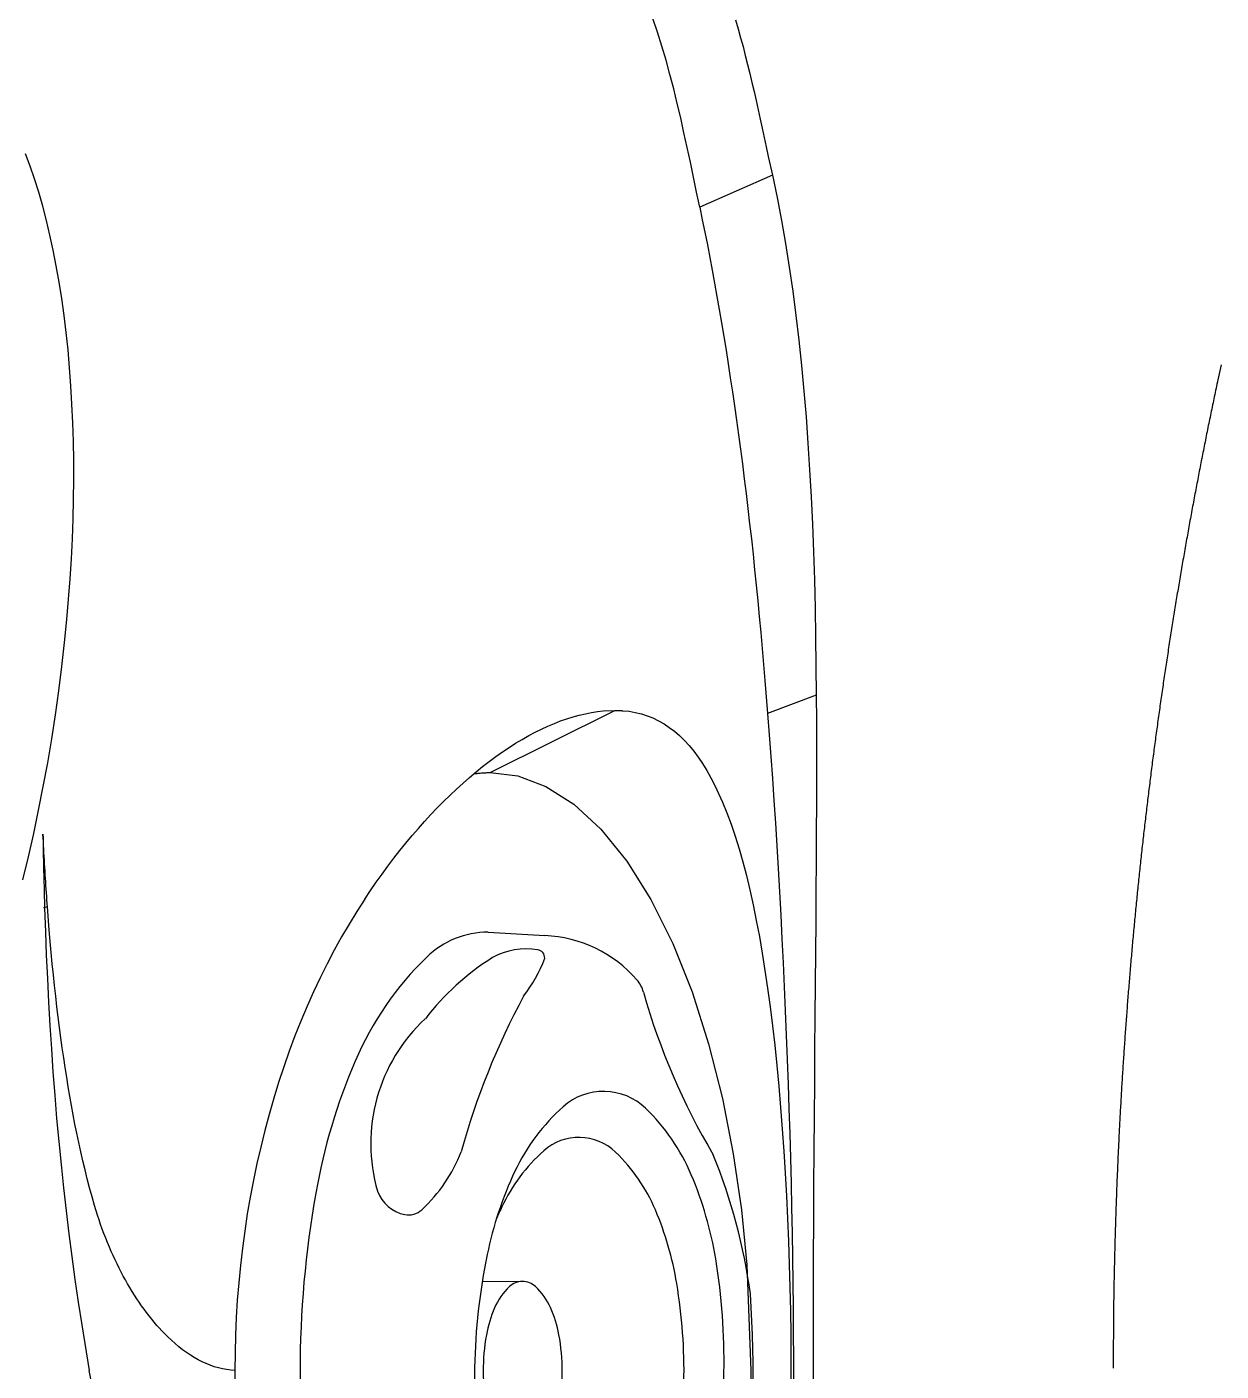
# Model space of a CAD drawing. Extents: x 528 to 612, y 649 to 778.
# Drawn here: x 538.05 to 544.29, y 695.28 to 702.31 of the extents above; entities that cross this region are included whole.
import ezdxf

# ---------------------------------------------------------------- set-up
doc = ezdxf.new("R2010")
doc.units = 0
doc.header["$MEASUREMENT"] = 0
doc.layers.add('1', color=4, linetype='Continuous')

# ---------------------------------------------------------------- blocks, each defined once
blk = doc.blocks.new('STANDARD')
at = {"layer": '1', "color": 2}
for p, q in [((0.9838, 2.3), (1.2802, 2.2819)), ((1.1624, 0.474), (0.9524, 0.4719)), ((1.1661, -0.4662), (0.9409, -0.4712)), ((0.9838, -2.3), (1.0564, -2.2984))]:
    blk.add_line(p, q, dxfattribs=at)
blk.add_lwpolyline([(0.9838, 2.3, 0.194738), (0.6622, 2.1698, 0.099647), (0.2882, 1.6263, 0.057272), (0.0823, 0.9358, 0.043868), (0, 0, 0.043868), (0.0823, -0.9358, 0.057272), (0.2882, -1.6263, 0.099647), (0.6622, -2.1698, 0.194738), (0.9838, -2.3, 0.194738)], format="xyb", dxfattribs=at)
for points in [[(1.5358, -1.4446, 0.188918), (1.7526, -1.3645, 0.101146), (2.0048, -1.0271, 0.059435), (2.1497, -0.5916, 0.045845), (2.2156, -0.0012, 0.045845), (2.1728, 0.5914, 0.059435), (2.0448, 1.0322, 0.101146), (1.806, 1.3791, 0.188918), (1.5924, 1.4676, 0.188918), (1.3756, 1.3875, 0.101146), (1.1234, 1.0501, 0.059435), (0.9784, 0.6147, 0.045845), (0.9126, 0.0242, 0.045845), (0.9554, -0.5684, 0.059435), (1.0834, -1.0092, 0.101146), (1.3222, -1.3561, 0.188918)], [(1.1661, -0.4662, 0.191184), (1.234, -0.439, 0.100578), (1.3118, -0.328, 0.058587), (1.3545, -0.1865, 0.045064), (1.371, 0.0047, 0.045064), (1.353, 0.1957, 0.058587), (1.3091, 0.3369, 0.100578), (1.2305, 0.4473, 0.191184), (1.1624, 0.474, 0.191184), (1.0945, 0.4467, 0.100578), (1.0168, 0.3357, 0.058587), (0.9741, 0.1942, 0.045064), (0.9576, 0.0031, 0.045064), (0.9756, -0.188, 0.058587), (1.0195, -0.3291, 0.100578), (1.098, -0.4395, 0.191184)]]:
    blk.add_lwpolyline(points, format="xyb", close=True, dxfattribs=at)
at = {"layer": '1', "color": 3}
for points in [[(1.414, -1.311, 0.188918), (1.603, -1.2411, 0.101146), (1.8228, -0.9471, 0.059435), (1.9491, -0.5676, 0.045845), (2.0065, -0.0529, 0.045845), (1.9692, 0.4635, 0.059435), (1.8577, 0.8477, 0.101146), (1.6495, 1.1501, 0.188918), (1.4634, 1.2272, 0.188918), (1.2744, 1.1574, 0.101146), (1.0546, 0.8633, 0.010554), (1.0256, 0.7982, 0.045845)], [(1.1723, -1.1755, 0.021992), (1.2279, -1.2338, 0.188918), (1.414, -1.311, 0.188918)]]:
    blk.add_lwpolyline(points, format="xyb", dxfattribs=at)
at = {"layer": '1', "color": 2}
for centre, radius, start, end in [((1.2541, 1.6133), 0.6691, 40.77565, 87.75995), ((1.6337, 1.9407), 0.1679, 15.68498, 40.77565), ((5.1745, 2.9349), 3.5099, 195.68498, 210.81775), ((-0.6516, -0.0012), 3.0334, 7.77612, 22.03331), ((-3.2837, 0.004), 5.6521, 352.47286, 4.11212), ((2.1532, -0.7145), 0.1679, 329.90404, 352.47286), ((5.3779, -2.5834), 3.5592, 149.90404, 163.18483), ((0.7289, -1.1667), 1.3009, 306.49977, 342.69061), ((1.0257, -0.9378), 1.361, 271.29259, 290.51727)]:
    blk.add_arc(centre, radius, start, end, dxfattribs=at)
at = {"layer": '1', "color": 3}
for centre, radius, start, end in [((1.1834, 1.8467), 0.3663, 80.8518, 118.96247), ((1.2353, 2.1649), 0.0439, 357.83411, 81.7245), ((1.7243, 1.0252), 1.349, 122.16897, 142.43552), ((0.568, 2.4306), 0.7597, 322.26635, 339.39398), ((4.5622, 0.1322), 3.857, 151.61636, 164.66232), ((1.2583, 1.1951), 0.8888, 132.7569, 196.30256), ((0.0948, 1.4386), 0.8007, 312.57537, 339.05229), ((0.5826, 1.0083), 0.1881, 199.47515, 259.1487), ((0.5666, 0.925), 0.1033, 259.1487, 312.57537), ((1.2874, -0.6249), 0.9307, 162.29877, 182.61808), ((0.4531, -0.3553), 0.0541, 73.58712, 165.66265), ((0.1602, -0.5755), 0.411, 13.29258, 41.4318), ((2.7308, -0.0601), 2.211, 190.97373, 211.20979), ((5.4173, -0.4995), 5.0624, 181.90158, 192.94063), ((-0.3427, -2.0335), 1.4433, 4.40009, 34.99068), ((1.0851, -1.4508), 0.6287, 196.86234, 251.90472), ((0.9429, -1.9029), 0.1548, 249.9578, 352.6608)]:
    blk.add_arc(centre, radius, start, end, dxfattribs=at)
blk = doc.blocks.new('2010JETSETTER')
at = {"layer": '1', "color": 3, "linetype": 'Continuous'}
for p, q in [((13.7315, 31.1773), (13.3517, 31.0096)), ((13.9606, 28.4598), (13.7061, 28.3639)), ((12.2558, 28.0542), (12.9076, 28.3792)), ((9.9422, 27.3521), (9.9209, 27.3473))]:
    blk.add_line(p, q, dxfattribs=at)
for points in [[(13.5383, 31.9905), (13.5522, 31.9427), (13.5653, 31.8957), (13.5777, 31.8495), (13.5897, 31.8033), (13.6015, 31.7567), (13.613, 31.7098), (13.6242, 31.6627), (13.6353, 31.6152), (13.6462, 31.5675), (13.6569, 31.5196), (13.6676, 31.4713), (13.6782, 31.4229), (13.6888, 31.3742), (13.6993, 31.3253), (13.71, 31.2761), (13.7314, 31.1773)], [(13.3517, 31.0096), (13.3352, 31.0883), (13.3189, 31.1668), (13.3025, 31.2449), (13.286, 31.3225), (13.2692, 31.3998), (13.2519, 31.4766), (13.234, 31.5528), (13.2154, 31.6285), (13.1959, 31.7036), (13.1754, 31.7781), (13.1536, 31.8518), (13.1306, 31.9248), (13.106, 31.997)], [(9.8136, 27.4934), (9.8427, 27.6137), (9.8702, 27.7352), (9.8962, 27.8577), (9.9206, 27.9812), (9.9433, 28.1055), (9.9645, 28.2305), (9.9839, 28.3561), (10.0016, 28.4821), (10.0176, 28.6084), (10.0319, 28.735), (10.0437, 28.8546), (10.0528, 28.9612), (10.0606, 29.0671), (10.0671, 29.1724), (10.0722, 29.2769), (10.076, 29.3805), (10.0784, 29.4832), (10.0795, 29.585), (10.0792, 29.6857), (10.0776, 29.7852), (10.0747, 29.8836), (10.0704, 29.9807), (10.0648, 30.0765), (10.0579, 30.1709), (10.0496, 30.2637), (10.04, 30.3551), (10.0291, 30.4448), (10.0168, 30.5328), (10.0033, 30.619), (9.9884, 30.703), (9.9724, 30.7847), (9.9551, 30.8642), (9.9367, 30.9412), (9.9172, 31.0158), (9.8965, 31.088), (9.8748, 31.1577), (9.852, 31.2248), (9.8281, 31.2893)], [(13.7314, 31.1773), (13.7558, 31.0604), (13.7786, 30.9413), (13.7998, 30.8201), (13.8194, 30.6967), (13.8375, 30.5712), (13.8542, 30.4437), (13.8694, 30.3142), (13.8832, 30.1826), (13.8958, 30.0491), (13.9071, 29.9137), (13.9171, 29.7763), (13.926, 29.6371), (13.9337, 29.496), (13.9404, 29.3532), (13.9461, 29.2085), (13.9507, 29.0621), (13.9545, 28.914), (13.9573, 28.7643), (13.9606, 28.4598)], [(13.3517, 31.0096), (13.3651, 30.945), (13.3784, 30.8798), (13.3914, 30.814), (13.4042, 30.7475), (13.4169, 30.6804), (13.4293, 30.6126), (13.4416, 30.5441), (13.4537, 30.4749), (13.4656, 30.405), (13.4774, 30.3344), (13.4889, 30.2631), (13.5003, 30.1911), (13.5114, 30.1184), (13.5224, 30.045), (13.5332, 29.9709), (13.5438, 29.8962), (13.5542, 29.8208), (13.5644, 29.7448), (13.5744, 29.6682), (13.5842, 29.5909), (13.5938, 29.5131), (13.6031, 29.4346), (13.6123, 29.3556), (13.6213, 29.276), (13.63, 29.1958), (13.6386, 29.1151), (13.6469, 29.0339), (13.655, 28.9521), (13.6629, 28.8698), (13.6706, 28.7869), (13.6781, 28.7035), (13.6854, 28.6195), (13.6925, 28.5349), (13.7061, 28.3639)], [(13.9606, 28.4598), (13.9612, 28.3233), (13.9614, 28.1834), (13.9614, 28.0401), (13.961, 27.8935), (13.9604, 27.7437), (13.9596, 27.5907), (13.9586, 27.4346), (13.9575, 27.2753), (13.9562, 27.113), (13.9549, 26.9477), (13.9535, 26.7794), (13.9521, 26.6081), (13.9507, 26.434), (13.9494, 26.2571), (13.9481, 26.0774), (13.9469, 25.895), (13.9459, 25.7098), (13.945, 25.522), (13.9444, 25.3317), (13.9439, 25.1387), (13.9438, 24.9433), (13.9439, 24.7458)], [(11.6009, 27.3934), (11.6305, 27.4375), (11.6605, 27.4809), (11.6909, 27.5235), (11.7217, 27.5654), (11.7529, 27.6064), (11.7844, 27.6466), (11.8162, 27.686), (11.8484, 27.7246), (11.8808, 27.7622), (11.9135, 27.7989), (11.9464, 27.8348), (11.9796, 27.8697), (12.013, 27.9036), (12.0466, 27.9365), (12.0804, 27.9685), (12.1143, 27.9994), (12.1484, 28.0293), (12.1826, 28.0581), (12.2169, 28.0859), (12.2514, 28.1125), (12.2859, 28.1381), (12.3204, 28.1624), (12.3549, 28.1856), (12.3893, 28.2075), (12.4235, 28.2281), (12.4575, 28.2474), (12.4913, 28.2654), (12.525, 28.2821), (12.5584, 28.2975), (12.5916, 28.3116), (12.6246, 28.3244), (12.6573, 28.3359), (12.6897, 28.346), (12.7219, 28.3548), (12.7537, 28.3622), (12.7852, 28.3683), (12.8165, 28.3731), (12.8473, 28.3765), (12.9076, 28.3792)], [(12.9076, 28.3792), (12.9089, 28.3792), (12.9101, 28.3792), (12.9113, 28.3792), (12.9126, 28.3792), (12.9138, 28.3792), (12.9151, 28.3792), (12.9163, 28.3792), (12.9175, 28.3792), (12.9188, 28.3791), (12.92, 28.3791), (12.9212, 28.3791), (12.9225, 28.3791), (12.9237, 28.379), (12.925, 28.379), (12.9262, 28.3789), (12.9274, 28.3789), (12.9286, 28.3789), (12.9299, 28.3788), (12.9323, 28.3787)], [(12.9323, 28.3787), (12.9326, 28.3787), (12.9329, 28.3787), (12.9332, 28.3787), (12.9335, 28.3787), (12.9338, 28.3787), (12.9341, 28.3787), (12.9344, 28.3787), (12.9347, 28.3787), (12.935, 28.3786), (12.9353, 28.3786), (12.9356, 28.3786), (12.9359, 28.3786), (12.9362, 28.3786), (12.9365, 28.3786), (12.9368, 28.3786), (12.9371, 28.3786), (12.9374, 28.3785), (12.9377, 28.3785), (12.938, 28.3785), (12.9382, 28.3785), (12.9385, 28.3785), (12.9388, 28.3785), (12.9391, 28.3785), (12.9394, 28.3784), (12.9397, 28.3784), (12.94, 28.3784), (12.9403, 28.3784), (12.9406, 28.3784), (12.9409, 28.3784), (12.9412, 28.3784), (12.9415, 28.3783), (12.9417, 28.3783), (12.942, 28.3783), (12.9423, 28.3783), (12.9426, 28.3783), (12.9429, 28.3783), (12.9432, 28.3782), (12.9435, 28.3782), (12.9438, 28.3782), (12.9441, 28.3782), (12.9444, 28.3782), (12.9447, 28.3782), (12.9449, 28.3782), (12.9452, 28.3781), (12.9455, 28.3781), (12.9458, 28.3781), (12.9461, 28.3781), (12.9464, 28.3781), (12.9467, 28.378), (12.947, 28.378), (12.9473, 28.378), (12.9476, 28.378), (12.9479, 28.378), (12.9484, 28.3779)], [(12.9484, 28.3779), (12.9819, 28.3746), (13.0145, 28.369), (13.0463, 28.3614), (13.0772, 28.3516), (13.1072, 28.3397), (13.1365, 28.3256), (13.1649, 28.3093), (13.1926, 28.2909), (13.2195, 28.2704), (13.2456, 28.2476), (13.2711, 28.2227), (13.2958, 28.1956), (13.3199, 28.1662), (13.3433, 28.1347), (13.366, 28.101), (13.3881, 28.0651), (13.4096, 28.0269), (13.4305, 27.9866), (13.4707, 27.8992)], [(13.7061, 28.3639), (13.7147, 28.2515), (13.723, 28.138), (13.7311, 28.0234), (13.739, 27.9076), (13.7467, 27.7905), (13.7541, 27.6721), (13.7613, 27.5523), (13.7682, 27.4312), (13.7748, 27.3087), (13.7812, 27.1851), (13.7872, 27.0604), (13.793, 26.9348), (13.7986, 26.8085), (13.8038, 26.6814), (13.8087, 26.5537), (13.8134, 26.4256), (13.8177, 26.2969), (13.8217, 26.1678), (13.8254, 26.0383), (13.8287, 25.9084), (13.8316, 25.7783), (13.8342, 25.6478), (13.8363, 25.5171), (13.8381, 25.3862), (13.8394, 25.2552), (13.8403, 25.124), (13.8408, 24.9928), (13.8408, 24.8615)], [(12.1705, 28.0481), (12.1762, 28.0489), (12.1818, 28.0496), (12.1875, 28.0503), (12.1931, 28.0509), (12.1988, 28.0515), (12.2044, 28.052), (12.2101, 28.0525), (12.2158, 28.0529), (12.2215, 28.0532), (12.2272, 28.0535), (12.2329, 28.0538), (12.2386, 28.054), (12.2443, 28.0541), (12.2558, 28.0542)], [(13.4707, 27.8992), (13.4934, 27.8431), (13.5153, 27.7839), (13.5365, 27.7216), (13.5568, 27.656), (13.5764, 27.5874), (13.5953, 27.5156), (13.6133, 27.4407), (13.6306, 27.3627), (13.6472, 27.2816), (13.6631, 27.1975), (13.6782, 27.1102), (13.6926, 27.0199), (13.7063, 26.9266), (13.7193, 26.8302), (13.7315, 26.7309), (13.7432, 26.6285), (13.7541, 26.5231), (13.7643, 26.4147), (13.7739, 26.3035), (13.7828, 26.1904), (13.7908, 26.0758), (13.7981, 25.9596), (13.8046, 25.8421), (13.8103, 25.7235), (13.8152, 25.6037), (13.8193, 25.483), (13.8227, 25.3616), (13.8252, 25.2395), (13.8269, 25.1169), (13.8277, 24.994), (13.8277, 24.8709)], [(9.9422, 27.3521), (9.9408, 27.3705), (9.9395, 27.3891), (9.9381, 27.4077), (9.9368, 27.4263), (9.9355, 27.445), (9.9343, 27.4638), (9.933, 27.4826), (9.9318, 27.5015), (9.9306, 27.5204), (9.9294, 27.5394), (9.9283, 27.5584), (9.9271, 27.5775), (9.926, 27.5967), (9.9249, 27.6159), (9.9238, 27.6351), (9.9227, 27.6544), (9.9217, 27.6738), (9.9207, 27.6932), (9.9187, 27.7322)], [(9.9187, 27.7322), (9.919, 27.7128), (9.9193, 27.6935), (9.9196, 27.6741), (9.9199, 27.6547), (9.9203, 27.6354), (9.9206, 27.616), (9.921, 27.5967), (9.9214, 27.5773), (9.9218, 27.558), (9.9222, 27.5386), (9.9227, 27.5193), (9.9231, 27.5), (9.9236, 27.4806), (9.9241, 27.4613), (9.9246, 27.442), (9.9251, 27.4227), (9.9256, 27.4034), (9.9262, 27.3841), (9.9273, 27.3455)], [(9.9273, 27.3455), (9.9314, 27.2225), (9.9362, 27.0997), (9.9417, 26.9772), (9.9479, 26.8548), (9.9548, 26.7327), (9.9625, 26.6107), (9.971, 26.489), (9.9802, 26.3675), (9.9903, 26.2463), (10.0012, 26.1253), (10.013, 26.0045), (10.0257, 25.884), (10.0392, 25.7637), (10.0537, 25.6437), (10.0691, 25.5239), (10.0855, 25.4044), (10.1028, 25.2852), (10.1212, 25.1663), (10.1609, 24.9292)], [(10.1883, 25.7913), (10.1753, 25.8369), (10.1626, 25.8831), (10.1505, 25.9298), (10.1387, 25.9769), (10.1274, 26.0244), (10.1164, 26.0722), (10.1059, 26.1203), (10.0958, 26.1686), (10.086, 26.217), (10.0767, 26.2656), (10.0677, 26.3141), (10.0591, 26.3627), (10.0508, 26.4116), (10.0427, 26.4613), (10.0348, 26.5118), (10.0271, 26.563), (10.0196, 26.6149), (10.0123, 26.6675), (10.0053, 26.7208), (9.9985, 26.7748), (9.9919, 26.8295), (9.9855, 26.8849), (9.9793, 26.941), (9.9734, 26.9978), (9.9676, 27.0552), (9.9621, 27.1133), (9.9568, 27.172), (9.9517, 27.2314), (9.9422, 27.3521)], [(11.6009, 27.3934), (11.5593, 27.3289), (11.5188, 27.2627), (11.4794, 27.1948), (11.441, 27.1254), (11.4038, 27.0544), (11.3678, 26.9819), (11.333, 26.9078), (11.2993, 26.8324), (11.2669, 26.7555), (11.2358, 26.6772), (11.206, 26.5975), (11.1775, 26.5165), (11.1504, 26.4344), (11.1247, 26.3513), (11.1005, 26.2673), (11.0778, 26.1825), (11.0566, 26.0968), (11.0369, 26.0103), (11.0187, 25.9231), (11.002, 25.8353), (10.9868, 25.7468), (10.9732, 25.6577), (10.9612, 25.5681), (10.9507, 25.4779), (10.9418, 25.3873), (10.9345, 25.2963), (10.9288, 25.205), (10.9247, 25.1133), (10.9214, 24.9292)], [(10.5144, 25.1643), (10.5005, 25.1804), (10.4869, 25.1969), (10.4734, 25.2138), (10.4601, 25.2311), (10.447, 25.2487), (10.4341, 25.2668), (10.4214, 25.2851), (10.4088, 25.3038), (10.3965, 25.3228), (10.3844, 25.3421), (10.3726, 25.3617), (10.3609, 25.3816), (10.3495, 25.4018), (10.3383, 25.4222), (10.3274, 25.4428), (10.3166, 25.4638), (10.3061, 25.4852), (10.2957, 25.5068), (10.2855, 25.5289), (10.2755, 25.5512), (10.2657, 25.5739), (10.2561, 25.5969), (10.2468, 25.6202), (10.2377, 25.6438), (10.2288, 25.6677), (10.2202, 25.6919), (10.2118, 25.7163), (10.2037, 25.7411), (10.1883, 25.7913)], [(10.9214, 24.9292), (10.8999, 24.9305), (10.8784, 24.9331), (10.8569, 24.937), (10.8356, 24.942), (10.8143, 24.9483), (10.7931, 24.9556), (10.7721, 24.9642), (10.7511, 24.9738), (10.7303, 24.9844), (10.7097, 24.9962), (10.6892, 25.0089), (10.6689, 25.0226), (10.6488, 25.0373), (10.6289, 25.0529), (10.6092, 25.0694), (10.5897, 25.0867), (10.5705, 25.1049), (10.5515, 25.1239), (10.5144, 25.1643)], [(10.1754, 24.8487), (10.1609, 24.9292)], [(10.9214, 24.9292), (10.922, 24.8537)]]:
    blk.add_lwpolyline(points, dxfattribs=at)
at = {"layer": '1', "color": 2, "linetype": 'Continuous'}
blk.add_lwpolyline([(16.0767, 30.1859), (16.0599, 30.1079, 0.000913), (16.0411, 30.0192, 0.000885), (16.0231, 29.9331, 0.000884), (16.0055, 29.8469, 0.000885), (15.9882, 29.7606, 0.000885), (15.9712, 29.6742, 0.000885), (15.9545, 29.5878, 0.000885), (15.9381, 29.5013, 0.000885), (15.922, 29.4147, 0.000885), (15.9062, 29.3281, 0.000885), (15.8907, 29.2413, 0.000885), (15.8755, 29.1546, 0.000885), (15.8606, 29.0677, 0.000886), (15.846, 28.9807, 0.000886), (15.8318, 28.8937, 0.000886), (15.8178, 28.8067, 0.000886), (15.8042, 28.7196, 0.000886), (15.7908, 28.6324, 0.000886), (15.7778, 28.5451, 0.000886), (15.7651, 28.4578, 0.000887), (15.7526, 28.3704, 0.000887), (15.7405, 28.2829, 0.000887), (15.7287, 28.1954, 0.000887), (15.7172, 28.1078, 0.000887), (15.7061, 28.0202, 0.000888), (15.6952, 27.9325, 0.000888), (15.6846, 27.8448, 0.000888), (15.6744, 27.757, 0.000888), (15.6644, 27.6691, 0.000889), (15.6548, 27.5812, 0.000889), (15.6455, 27.4932, 0.000889), (15.6365, 27.4052, 0.00089), (15.6278, 27.3171, 0.00089), (15.6194, 27.229, 0.00089), (15.6114, 27.1408, 0.00089), (15.6036, 27.0527, 0.00089), (15.5962, 26.9644, 0.00089), (15.5891, 26.8762, 0.00089), (15.5823, 26.7879, 0.00089), (15.5758, 26.6996, 0.00089), (15.5696, 26.6113, 0.00089), (15.5638, 26.5229, 0.000889), (15.5582, 26.4345, 0.00089), (15.553, 26.3461, 0.000891), (15.5481, 26.2576, 0.000889), (15.5435, 26.1692, 0.000885), (15.5392, 26.0808, 0.000893), (15.5353, 25.9922, 0.000908), (15.5316, 25.9035, 0.000881), (15.5283, 25.8155, 0.000832), (15.5253, 25.7276, 0.00092), (15.5226, 25.6372, 0.001059), (15.5202, 25.5462, 0.000797), (15.5182, 25.4637, 0.000306), (15.5165, 25.3861, 0.001233), (15.5149, 25.2785, 0.001934), (15.5136, 25.1249, 0.000954), (15.5125, 24.9412, 0.000954)], format="xyb", dxfattribs=at)
for points in [[(12.2558, 28.0542), (12.4008, 28.0365), (12.5474, 27.9819), (12.693, 27.8892), (12.8347, 27.7585), (12.9698, 27.5913), (13.0957, 27.3908), (13.2101, 27.1611), (13.3112, 26.9074), (13.398, 26.6354), (13.4698, 26.3512), (13.5267, 26.0604), (13.5691, 25.7686), (13.5978, 25.4803), (13.6192, 24.9292)], [(13.6192, 24.9292), (13.6141, 24.659), (13.5978, 24.3781), (13.5691, 24.0899), (13.5267, 23.798), (13.4699, 23.5073), (13.398, 23.223), (13.3112, 22.951), (13.2101, 22.6973), (13.0957, 22.4676), (12.9699, 22.2671), (12.8348, 22.1), (12.693, 21.9693), (12.5474, 21.8766), (12.2558, 21.8042)]]:
    blk.add_lwpolyline(points, dxfattribs=at)
at = {"layer": '1'}
blk.add_blockref('Standard', (11.2623, 24.92), dxfattribs=at)

msp = doc.modelspace()

# ---------------------------------------------------------------- block references
at = {"layer": '1'}
msp.add_blockref('2010JETSETTER', (528.2128, 670.3522), dxfattribs=at)

doc.saveas('drawing.dxf')
